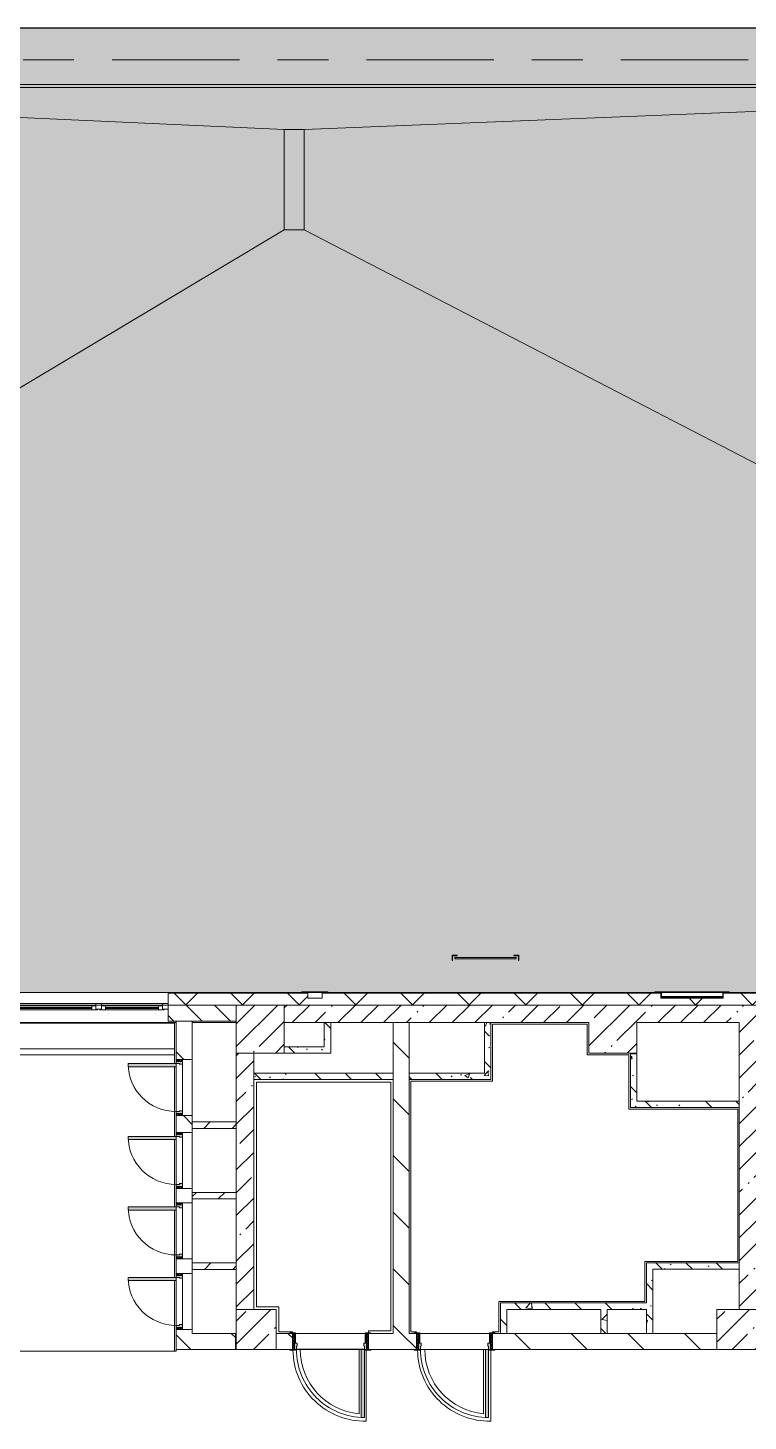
# Model space of a CAD drawing. Header units: millimetres. Extents: x 35355 to 234366, y -8553 to 29000.
# Drawn here: x 118466 to 127456, y 10005 to 27400 of the extents above; entities that cross this region are included whole.
import ezdxf

# ---------------------------------------------------------------- set-up
doc = ezdxf.new("R2010")
doc.units = ezdxf.units.MM
doc.linetypes.add('Осевая', pattern=[3175, 635, -476.25, 1587.5, -476.25])
for name, color, linetype, lineweight in [('A-DETL-1', 7, 'Continuous', 5), ('A-GENM', 7, 'Continuous', 5), ('A-GLAZ-2', 7, 'Continuous', 5), ('A-WALL', 7, 'Continuous', 9), ('A-WALL-2', 7, 'Continuous', 5), ('I-WALL-3', 7, 'Continuous', 5), ('S-COLS-1', 7, 'Continuous', 5), ('Оси-2', 7, 'Осевая', 9)]:
    doc.layers.add(name, color=color, linetype=linetype, lineweight=lineweight)
doc.layers.add('A-DETL-GENF-2', color=7, linetype='Continuous', lineweight=9, true_color=0xc0c0c0, transparency=0.4)
for name, color, linetype, lineweight, true_color in [('A-DOOR-3', 7, 'Continuous', 5, 0xaaaaaa), ('A-DOOR-4', 7, 'Continuous', 5, 0xe2e2e2), ('A-DOOR-FRAM-4', 7, 'Continuous', 5, 0xe2e2e2), ('A-DOOR-FRAM-5', 7, 'Continuous', 5, 0xaaaaaa), ('A-FLOR-1', 7, 'Continuous', 5, 0xb7b7b7), ('A-FLOR-2', 7, 'Continuous', 5, 0xaaaaaa), ('A-GENM-1', 7, 'Continuous', 5, 0x737373), ('A-WALL-3', 7, 'Continuous', 5, 0x737373), ('I-WALL-4', 7, 'Continuous', 5, 0x787878)]:
    doc.layers.add(name, color=color, linetype=linetype, lineweight=lineweight, true_color=true_color)
pattern_1 = [(135, (107356.5, 0), (-353.553, -353.553), [])]
pattern_2 = [(135, (1826.41, 164.685), (-14.14214, -14.14214), []), (225, (1826.41, 164.685), (14.14214, -14.14214), [])]
pattern_3 = [(45, (-296.384, 164.685), (-14.1421, 14.1421), []), (135, (-296.384, 164.685), (-14.1421, -14.1421), [])]
pattern_4 = [(45, (107356.5, 0), (-285.123, 285.123), []), (45, (107641.6, 0), (-285.123, 285.123), [504.031, -100.806, 16.764, -84.042])]
pattern_5 = [(135, (107356.5, 0), (-377.171, -377.171), [533.4, -88.9, 17.78, -88.9]), (135, (107356.5, 376.94), (-377.171, -377.171), []), (50, (107356.5, 0), (637.645, -55.787), [66.675, -733.425]), (355, (107356.5, 0), (-123.35, 668.7), [53.34, -586.74]), (100.451, (107409.6, -4.65), (514.299, 612.908), [56.665, -623.315]), (46.184, (107356.5, 177.8), (948.776, -147.15), [100.012, -1100.137]), (96.636, (107435.6, 165.5), (830.91, 865.997), [84.998, -934.973]), (351.184, (107356.5, 177.8), (830.918, 865.99), [80.01, -880.11]), (21, (107445.4, 133.35), (530.651, -357.928), [66.675, -733.425]), (326, (107445.4, 133.35), (216.308, 644.658), [53.34, -586.74]), (71.451, (107489.6, 103.5), (746.96, 286.724), [56.665, -623.315]), (37.5, (107356.5, 0), (10.8105, 295.9426), [16.764, -562.864, 16.764, -578.866, -588.962]), (37.5, (107356.5, 0), (10.8105, 295.9426), [-1175.258, 16.764, -572.198]), (7.5, (107356.5, 0), (233.869, 350.6318), [16.764, -322.834, 16.764, -549.529, -224.472]), (7.5, (107356.5, 0), (233.869, 350.6318), [-905.891, 16.764, -207.708]), (327.5, (107158.24, 0), (474.5678, -20.0513), [16.764, -205.486, 16.764, -676.656, -920.115]), (327.5, (107158.24, 0), (474.5678, -20.0513), [-915.67, 16.764, -903.351]), (317.5, (107069.34, 0), (518.452, 88.9934), [16.764, -272.161, 16.764, -443.738, -653.415]), (317.5, (107069.34, 0), (518.452, 88.9934), [-749.427, 16.764, -636.651])]
pattern_6 = [(45, (107356.5, 0), (-176.7767, 176.7767), [])]

# ---------------------------------------------------------------- blocks, each defined once
blk = doc.blocks.new('BSC_Колонна _Прямоугольная - 600х600-V67-3_6_2_птичка')
at = {"layer": 'S-COLS-1'}
h = blk.add_hatch(dxfattribs=at)
h.set_pattern_fill('FP_91', color=256, style=0, pattern_type=2)
h.set_pattern_definition([(45, (-14010, -14900), (-285.123, 285.123), []), (45, (-13724.88, -14900), (-285.123, 285.123), [504.031, -100.806, 16.764, -84.042])])
h.paths.add_polyline_path([(300, -300), (300, 300), (-300, 300), (-300, -300), (-24, -300)])
for p, q in [((300, 300), (-300, 300)), ((-300, 300), (-300, -300)), ((300, -300), (300, 300)), ((-300, -300), (300, -300))]:
    blk.add_line(p, q, dxfattribs=at)
blk = doc.blocks.new('парапет1 - парапет-18629556-3_6_2_птичка')
at = {"layer": 'A-GENM'}
blk.add_line((-2411, 27400), (33928, 27400), dxfattribs=at)
at = {"layer": 'A-GENM-1'}
for p, q in [((33219, 26691), (-1702, 26691)), ((-1665, 26654), (33182, 26654))]:
    blk.add_line(p, q, dxfattribs=at)
blk = doc.blocks.new('110_Дверь_СКБ_1Ст_Внутренняя1 - Д-7_п__950x2100h_Туалет EW30-32897972-3_6_2_птичка')
at = {"layer": 'A-DOOR-3'}
h = blk.add_hatch(dxfattribs=at)
h.set_pattern_fill('FP_101', color=256, style=0, pattern_type=2)
h.set_pattern_definition(pattern_2)
h.paths.add_polyline_path([(487, 100), (462, 100), (462, -100), (487, -100)])
at = {"layer": 'A-DOOR-4'}
h = blk.add_hatch(color=256, dxfattribs=at)
h.paths.add_polyline_path([(437, 100), (437, 60), (427, 60), (427, 20), (462, 20), (462, 100)])
h.paths.add_polyline_path([(-413, 100), (-438, 100), (-438, 20), (-403, 20), (-403, 60), (-413, 60)])
at = {"layer": 'A-DOOR-FRAM-4'}
for points in [[(-413, 950), (-413, 100), (-373, 100), (-373, 950)], [(-493, 108), (-493, 100), (-423, 100), (-423, 108)], [(-423, 20), (-438, 20), (-438, -100), (-423, -100)], [(517, 108), (447, 108), (447, 100), (517, 100)], [(462, 20), (447, 20), (447, -100), (462, -100)], [(-493, -100), (-493, -108), (-423, -108), (-423, -100)], [(447, -100), (447, -108), (517, -108), (517, -100)]]:
    blk.add_hatch(color=256, dxfattribs=at).paths.add_polyline_path(points)
at = {"layer": 'A-DOOR-FRAM-5'}
h = blk.add_hatch(dxfattribs=at)
h.set_pattern_fill('FP_102', color=256, style=0, pattern_type=2)
h.set_pattern_definition(pattern_3)
h.paths.add_polyline_path([(-438, 100), (-463, 100), (-463, -100), (-438, -100)])
at = {"layer": 'A-DOOR-3'}
for p, q in [((-413, 950), (-413, 100)), ((-373, 950), (-413, 950)), ((-373, 100), (-373, 950)), ((-413, 100), (-373, 100))]:
    blk.add_line(p, q, dxfattribs=at)
blk.add_arc((-413, 100), 850, 360, 90, dxfattribs=at)
at = {"layer": 'A-DOOR-FRAM-5'}
for p, q in [((-423, 108), (-493, 108)), ((-493, 108), (-493, 100)), ((-493, 100), (-423, 100)), ((-438, 100), (-463, 100)), ((-463, 100), (-463, -100)), ((-413, 100), (-438, 100)), ((-438, 100), (-438, 20)), ((-438, -100), (-438, 100)), ((-423, 100), (-438, 100)), ((-438, 100), (-438, 99)), ((-438, 99), (-423, 99)), ((-438, 20), (-403, 20)), ((-423, 20), (-438, 20)), ((-438, 20), (-438, -100)), ((-423, 100), (-423, 108)), ((-423, 99), (-423, 100)), ((-423, -100), (-423, 20)), ((-413, 60), (-413, 100)), ((-403, 60), (-413, 60)), ((-403, 20), (-403, 60)), ((437, 60), (427, 60)), ((427, 60), (427, 20)), ((427, 20), (462, 20)), ((437, 100), (437, 60)), ((462, 100), (437, 100)), ((517, 108), (447, 108)), ((447, 108), (447, 100)), ((462, 100), (447, 100)), ((447, 100), (447, 99)), ((447, 100), (517, 100)), ((447, 99), (462, 99)), ((462, 20), (447, 20)), ((447, 20), (447, -100)), ((462, 20), (462, 100)), ((487, 100), (462, 100)), ((462, 100), (462, -100)), ((462, 99), (462, 100)), ((462, -100), (462, 20)), ((487, -100), (487, 100)), ((517, 100), (517, 108)), ((-423, -100), (-493, -100)), ((-493, -100), (-493, -108)), ((-493, -108), (-423, -108)), ((-463, -100), (-438, -100)), ((-438, -100), (-423, -100)), ((-423, -108), (-423, -100)), ((447, -100), (462, -100)), ((517, -100), (447, -100)), ((447, -100), (447, -108)), ((447, -108), (517, -108)), ((462, -100), (487, -100)), ((517, -108), (517, -100))]:
    blk.add_line(p, q, dxfattribs=at)
blk = doc.blocks.new('110_Дверь_СКБ_1Ст_Внутренняя1 - Д-7_п__950x2100h_Туалет-32491181-3_6_2_птичка')
at = {"layer": 'A-DOOR-3'}
h = blk.add_hatch(dxfattribs=at)
h.set_pattern_fill('FP_101', color=256, style=0, pattern_type=2)
h.set_pattern_definition(pattern_2)
h.paths.add_polyline_path([(487, 100), (462, 100), (462, -100), (487, -100)])
at = {"layer": 'A-DOOR-4'}
h = blk.add_hatch(color=256, dxfattribs=at)
h.paths.add_polyline_path([(437, 100), (437, 60), (427, 60), (427, 20), (462, 20), (462, 100)])
h.paths.add_polyline_path([(-413, 100), (-438, 100), (-438, 20), (-403, 20), (-403, 60), (-413, 60)])
at = {"layer": 'A-DOOR-FRAM-4'}
for points in [[(-413, 950), (-413, 100), (-373, 100), (-373, 950)], [(-493, 108), (-493, 100), (-423, 100), (-423, 108)], [(-423, 20), (-438, 20), (-438, -100), (-423, -100)], [(517, 108), (447, 108), (447, 100), (517, 100)], [(462, 20), (447, 20), (447, -100), (462, -100)], [(-493, -100), (-493, -108), (-423, -108), (-423, -100)], [(447, -100), (447, -108), (517, -108), (517, -100)]]:
    blk.add_hatch(color=256, dxfattribs=at).paths.add_polyline_path(points)
at = {"layer": 'A-DOOR-FRAM-5'}
h = blk.add_hatch(dxfattribs=at)
h.set_pattern_fill('FP_102', color=256, style=0, pattern_type=2)
h.set_pattern_definition(pattern_3)
h.paths.add_polyline_path([(-438, 100), (-463, 100), (-463, -100), (-438, -100)])
at = {"layer": 'A-DOOR-3'}
for p, q in [((-413, 950), (-413, 100)), ((-373, 950), (-413, 950)), ((-373, 100), (-373, 950)), ((-413, 100), (-373, 100))]:
    blk.add_line(p, q, dxfattribs=at)
blk.add_arc((-413, 100), 850, 360, 90, dxfattribs=at)
at = {"layer": 'A-DOOR-FRAM-5'}
for p, q in [((-423, 108), (-493, 108)), ((-493, 108), (-493, 100)), ((-493, 100), (-423, 100)), ((-438, 100), (-463, 100)), ((-463, 100), (-463, -100)), ((-413, 100), (-438, 100)), ((-438, 100), (-438, 20)), ((-438, -100), (-438, 100)), ((-423, 100), (-438, 100)), ((-438, 100), (-438, 99)), ((-438, 99), (-423, 99)), ((-438, 20), (-403, 20)), ((-423, 20), (-438, 20)), ((-438, 20), (-438, -100)), ((-423, 100), (-423, 108)), ((-423, 99), (-423, 100)), ((-423, -100), (-423, 20)), ((-413, 60), (-413, 100)), ((-403, 60), (-413, 60)), ((-403, 20), (-403, 60)), ((437, 60), (427, 60)), ((427, 60), (427, 20)), ((427, 20), (462, 20)), ((437, 100), (437, 60)), ((462, 100), (437, 100)), ((517, 108), (447, 108)), ((447, 108), (447, 100)), ((462, 100), (447, 100)), ((447, 100), (447, 99)), ((447, 100), (517, 100)), ((447, 99), (462, 99)), ((462, 20), (447, 20)), ((447, 20), (447, -100)), ((462, 20), (462, 100)), ((487, 100), (462, 100)), ((462, 100), (462, -100)), ((462, 99), (462, 100)), ((462, -100), (462, 20)), ((487, -100), (487, 100)), ((517, 100), (517, 108)), ((-423, -100), (-493, -100)), ((-493, -100), (-493, -108)), ((-493, -108), (-423, -108)), ((-463, -100), (-438, -100)), ((-438, -100), (-423, -100)), ((-423, -108), (-423, -100)), ((447, -100), (462, -100)), ((517, -100), (447, -100)), ((447, -100), (447, -108)), ((447, -108), (517, -108)), ((462, -100), (487, -100)), ((517, -108), (517, -100))]:
    blk.add_line(p, q, dxfattribs=at)
blk = doc.blocks.new('BSC_Колонна _Прямоугольная - 500х500-V105-3_6_2_птичка')
at = {"layer": 'S-COLS-1'}
h = blk.add_hatch(dxfattribs=at)
h.set_pattern_fill('FP_130', color=256, style=0, pattern_type=2)
h.set_pattern_definition([(45, (-19960, -11150), (-285.123, 285.123), []), (45, (-19674.88, -11150), (-285.123, 285.123), [504.031, -100.806, 16.764, -84.042])])
h.paths.add_polyline_path([(250, -250), (250, 250), (-250, 250), (-250, -250)])
for p, q in [((250, 250), (-250, 250)), ((-250, 250), (-250, -250)), ((250, -250), (250, 250)), ((-250, -250), (250, -250))]:
    blk.add_line(p, q, dxfattribs=at)
blk = doc.blocks.new('120_Окно_СКБ_2Ст - 120_Окно_СКБ_2Ст 3100х2500 _мал_створка слева_ 2-V116-3_6_2_птичка')
at = {"layer": 'A-GLAZ-2'}
for p, q in [((-1550, -127), (-1550, -57)), ((-1550, -57), (-1480, -57)), ((1550, -57), (-1550, -57)), ((-1480, -127), (-1550, -127)), ((-1550, -127), (-1500, -127)), ((-1480, -127), (-1500, -127)), ((-1500, -127), (-1500, -137)), ((-1500, -137), (670, -137)), ((670, -137), (-1500, -137)), ((-1480, -57), (-1480, -127)), ((650, -87), (-1480, -87)), ((-1480, -87), (-1480, -127)), ((-1430, -137), (-1430, -87)), ((-1430, -107), (600, -107)), ((600, -117), (-1430, -117)), ((600, -137), (600, -87)), ((650, -127), (650, -57)), ((650, -57), (720, -57)), ((650, -127), (650, -87)), ((720, -127), (650, -127)), ((670, -127), (650, -127)), ((670, -127), (700, -127)), ((670, -137), (670, -127)), ((720, -127), (700, -127)), ((700, -127), (700, -137)), ((700, -137), (1500, -137)), ((1500, -137), (700, -137)), ((720, -57), (720, -127)), ((1480, -87), (720, -87)), ((720, -87), (720, -127)), ((770, -137), (770, -87)), ((770, -107), (1430, -107)), ((1430, -117), (770, -117)), ((1430, -137), (1430, -87)), ((1480, -127), (1480, -57)), ((1480, -57), (1550, -57)), ((1480, -127), (1480, -87)), ((1550, -127), (1480, -127)), ((1500, -127), (1480, -127)), ((1500, -127), (1550, -127)), ((1500, -137), (1500, -127)), ((1550, -57), (1550, -127))]:
    blk.add_line(p, q, dxfattribs=at)
blk = doc.blocks.new('BSC_Колонна _Прямоугольная - 500х500-V167-3_6_2_птичка')
at = {"layer": 'S-COLS-1'}
h = blk.add_hatch(dxfattribs=at)
h.set_pattern_fill('FP_151', color=256, style=0, pattern_type=2)
h.set_pattern_definition([(45, (-13960, -11150), (-285.123, 285.123), []), (45, (-13674.88, -11150), (-285.123, 285.123), [504.031, -100.806, 16.764, -84.042])])
h.paths.add_polyline_path([(250, -250), (250, 250), (-250, 250), (-250, -250), (26, -250)])
for p, q in [((250, 250), (-250, 250)), ((-250, 250), (-250, -250)), ((250, -250), (250, 250)), ((-250, -250), (250, -250))]:
    blk.add_line(p, q, dxfattribs=at)
blk = doc.blocks.new('ОМ_Арматурный стержень_Форма 1 - ОМ_Арматурный стержень_Форма 1-22194821-3_6_2_птичка')
at = {"layer": 'A-GENM-1'}
for p, q in [((17206, 15793), (16438, 15793)), ((16438, 15784), (16438, 15793)), ((16438, 15775), (16438, 15784)), ((16438, 15775), (17206, 15775)), ((17206, 15793), (17206, 15784)), ((17206, 15784), (17206, 15775))]:
    blk.add_line(p, q, dxfattribs=at)
blk = doc.blocks.new('ОМ_Уголок_ГОСТ 8509-93 - ОМ_Уголок_ГОСТ 8509-93-22194824-3_6_2_птичка')
at = {"layer": 'A-GENM-1'}
for p, q in [((16404, 15821), (16404, 15758)), ((16467, 15821), (16404, 15821)), ((16404, 15758), (16410, 15758)), ((16410, 15758), (16410, 15815)), ((16410, 15815), (16467, 15815)), ((16467, 15815), (16467, 15821))]:
    blk.add_line(p, q, dxfattribs=at)
blk = doc.blocks.new('ОМ_Уголок_ГОСТ 8509-93 - ОМ_Уголок_ГОСТ 8509-93-V171-3_6_2_птичка')
at = {"layer": 'A-GENM-1'}
for p, q in [((17240, 15821), (17177, 15821)), ((17177, 15821), (17177, 15815)), ((17177, 15815), (17234, 15815)), ((17234, 15815), (17234, 15758)), ((17234, 15758), (17240, 15758)), ((17240, 15758), (17240, 15821))]:
    blk.add_line(p, q, dxfattribs=at)
blk = doc.blocks.new('110_Дверь_СКБ_1Ст - д-18 700x2100h_Технический шкаф ЭОМ и СС-V173-3_6_2_птичка')
at = {"layer": 'A-DOOR-3'}
h = blk.add_hatch(dxfattribs=at)
h.set_pattern_fill('FP_42', color=256, style=0, pattern_type=2)
h.set_pattern_definition([(135, (1951.41, 164.685), (-14.14214, -14.14214), []), (225, (1951.41, 164.685), (14.14214, -14.14214), [])])
h.paths.add_polyline_path([(337.5, 20), (362.5, 20), (362.5, 100), (337.5, 100)])
at = {"layer": 'A-DOOR-4'}
h = blk.add_hatch(color=256, dxfattribs=at)
h.paths.add_polyline_path([(-312.5, 100), (-312.5, 20), (-277.5, 20), (-277.5, 60), (-287.5, 60), (-287.5, 100)])
h.paths.add_polyline_path([(302.5, 60), (302.5, 20), (337.5, 20), (337.5, 100), (312.5, 100), (312.5, 60)])
at = {"layer": 'A-DOOR-FRAM-4'}
blk.add_hatch(color=256, dxfattribs=at).paths.add_polyline_path([(272.5, 700), (272.5, 100), (312.5, 100), (312.5, 700)])
at = {"layer": 'A-DOOR-FRAM-5'}
h = blk.add_hatch(dxfattribs=at)
h.set_pattern_fill('FP_43', color=256, style=0, pattern_type=2)
h.set_pattern_definition([(45, (-171.384, 164.685), (-14.1421, 14.1421), []), (135, (-171.384, 164.685), (-14.1421, -14.1421), [])])
h.paths.add_polyline_path([(-337.5, 20), (-312.5, 20), (-312.5, 100), (-337.5, 100)])
at = {"layer": 'A-DOOR-3'}
for p, q in [((312.5, 700), (272.5, 700)), ((272.5, 700), (272.5, 100)), ((312.5, 100), (312.5, 700)), ((272.5, 100), (312.5, 100))]:
    blk.add_line(p, q, dxfattribs=at)
blk.add_arc((312.5, 100), 600, 90, 180, dxfattribs=at)
at = {"layer": 'A-DOOR-FRAM-5'}
for p, q in [((-312.5, 100), (-337.5, 100)), ((-337.5, 100), (-337.5, 20)), ((-337.5, 20), (-312.5, 20)), ((-287.5, 100), (-312.5, 100)), ((-312.5, 100), (-312.5, 20)), ((-312.5, 20), (-312.5, 100)), ((-312.5, 20), (-277.5, 20)), ((-287.5, 60), (-287.5, 100)), ((-287.5, 100), (272.5, 100)), ((-277.5, 60), (-287.5, 60)), ((-277.5, 20), (-277.5, 60)), ((302.5, 20), (-277.5, 20)), ((312.5, 60), (302.5, 60)), ((302.5, 60), (302.5, 20)), ((302.5, 20), (337.5, 20)), ((312.5, 100), (312.5, 60)), ((337.5, 100), (312.5, 100)), ((337.5, 20), (337.5, 100)), ((362.5, 100), (337.5, 100)), ((337.5, 100), (337.5, 20)), ((337.5, 20), (362.5, 20)), ((362.5, 20), (362.5, 100))]:
    blk.add_line(p, q, dxfattribs=at)
blk = doc.blocks.new('Полоса с поворотом - Полоса с поворотом-23831104-3_6_2_птичка')
at = {"layer": 'A-GENM'}
for p, q in [((19783, 15306), (19017, 15306)), ((19017, 15298), (19783, 15298))]:
    blk.add_line(p, q, dxfattribs=at)
at = {"layer": 'A-GENM-1'}
blk.add_line((19017, 15363), (19783, 15363), dxfattribs=at)
blk = doc.blocks.new('Уголок вложенный - Уголок вложенный-23831105-3_6_2_птичка')
at = {"layer": 'A-GENM'}
for p, q in [((29237, 15288), (29237, 15349)), ((29244, 15358), (29244, 15285)), ((29244, 15285), (29240, 15285))]:
    blk.add_line(p, q, dxfattribs=at)
at = {"layer": 'A-GENM', "flags": 128}
for points in [[(29237, 15349), (29237, 15351), (29236, 15353), (29235, 15355), (29234, 15356), (29232, 15357), (29230, 15358), (29228, 15358)], [(29240, 15285), (29239, 15285), (29239, 15285), (29238, 15286), (29238, 15286), (29237, 15287), (29237, 15287), (29237, 15288)]]:
    blk.add_lwpolyline(points, dxfattribs=at)
at = {"layer": 'A-GENM-1'}
for p, q in [((29164, 15365), (29244, 15365)), ((29164, 15361), (29164, 15365)), ((29228, 15358), (29167, 15358)), ((29244, 15365), (29244, 15358))]:
    blk.add_line(p, q, dxfattribs=at)
at = {"layer": 'A-GENM-1', "flags": 128}
blk.add_lwpolyline([(29167, 15358), (29166, 15358), (29166, 15358), (29165, 15359), (29165, 15359), (29164, 15360), (29164, 15360), (29164, 15361)], dxfattribs=at)
blk = doc.blocks.new('Уголок вложенный - Уголок вложенный-V181-3_6_2_птичка')
at = {"layer": 'A-GENM'}
for p, q in [((30010, 15285), (30010, 15358)), ((30017, 15349), (30017, 15288)), ((30014, 15285), (30010, 15285))]:
    blk.add_line(p, q, dxfattribs=at)
at = {"layer": 'A-GENM', "flags": 128}
for points in [[(30026, 15358), (30024, 15358), (30022, 15357), (30020, 15356), (30019, 15355), (30018, 15353), (30017, 15351), (30017, 15349)], [(30017, 15288), (30017, 15287), (30017, 15287), (30016, 15286), (30016, 15286), (30015, 15285), (30015, 15285), (30014, 15285)]]:
    blk.add_lwpolyline(points, dxfattribs=at)
at = {"layer": 'A-GENM-1'}
for p, q in [((30010, 15365), (30090, 15365)), ((30010, 15358), (30010, 15365)), ((30087, 15358), (30026, 15358)), ((30090, 15365), (30090, 15361))]:
    blk.add_line(p, q, dxfattribs=at)
at = {"layer": 'A-GENM-1', "flags": 128}
blk.add_lwpolyline([(30090, 15361), (30090, 15360), (30090, 15360), (30089, 15359), (30089, 15359), (30088, 15358), (30088, 15358), (30087, 15358)], dxfattribs=at)
blk = doc.blocks.new('Уголок вложенный - Уголок вложенный-V182-3_6_2_птичка')
at = {"layer": 'A-GENM'}
blk.add_line((30010, 15285), (29244, 15285), dxfattribs=at)
at = {"layer": 'A-GENM', "flags": 128}
for points in [[(29237, 15349), (29237, 15351), (29236, 15353), (29235, 15355), (29234, 15356), (29232, 15357), (29230, 15358), (29228, 15358)], [(30026, 15358), (30024, 15358), (30022, 15357), (30020, 15356), (30019, 15355), (30018, 15353), (30017, 15351), (30017, 15349)]]:
    blk.add_lwpolyline(points, dxfattribs=at)
at = {"layer": 'A-GENM-1'}
blk.add_line((29244, 15365), (30010, 15365), dxfattribs=at)
blk = doc.blocks.new('Уголок вложенный - Уголок вложенный-23964580-3_6_2_птичка')
at = {"layer": 'A-GENM'}
for p, q in [((14603, 15288), (14603, 15349)), ((14610, 15285), (14606, 15285))]:
    blk.add_line(p, q, dxfattribs=at)
at = {"layer": 'A-GENM', "flags": 128}
for points in [[(14603, 15349), (14603, 15351), (14602, 15353), (14601, 15355), (14600, 15356), (14598, 15357), (14596, 15358), (14594, 15358)], [(14606, 15285), (14605, 15285), (14605, 15285), (14604, 15286), (14604, 15286), (14603, 15287), (14603, 15287), (14603, 15288)]]:
    blk.add_lwpolyline(points, dxfattribs=at)
at = {"layer": 'A-GENM-1'}
for p, q in [((14530, 15361), (14530, 15365)), ((14594, 15358), (14533, 15358))]:
    blk.add_line(p, q, dxfattribs=at)
at = {"layer": 'A-GENM-1', "flags": 128}
blk.add_lwpolyline([(14533, 15358), (14532, 15358), (14532, 15358), (14531, 15359), (14531, 15359), (14530, 15360), (14530, 15360), (14530, 15361)], dxfattribs=at)
blk = doc.blocks.new('Уголок вложенный - Уголок вложенный-V191-3_6_2_птичка')
at = {"layer": 'A-GENM'}
for p, q in [((14783, 15349), (14783, 15288)), ((14780, 15285), (14776, 15285))]:
    blk.add_line(p, q, dxfattribs=at)
at = {"layer": 'A-GENM', "flags": 128}
for points in [[(14792, 15358), (14790, 15358), (14788, 15357), (14786, 15356), (14785, 15355), (14784, 15353), (14783, 15351), (14783, 15349)], [(14783, 15288), (14783, 15287), (14783, 15287), (14782, 15286), (14782, 15286), (14781, 15285), (14781, 15285), (14780, 15285)]]:
    blk.add_lwpolyline(points, dxfattribs=at)
at = {"layer": 'A-GENM-1'}
for p, q in [((14853, 15358), (14792, 15358)), ((14856, 15365), (14856, 15361))]:
    blk.add_line(p, q, dxfattribs=at)
at = {"layer": 'A-GENM-1', "flags": 128}
blk.add_lwpolyline([(14856, 15361), (14856, 15360), (14856, 15360), (14855, 15359), (14855, 15359), (14854, 15358), (14854, 15358), (14853, 15358)], dxfattribs=at)
blk = doc.blocks.new('Уголок вложенный - Уголок вложенный-V192-3_6_2_птичка')
at = {"layer": 'A-GENM'}
blk.add_line((14776, 15285), (14610, 15285), dxfattribs=at)
at = {"layer": 'A-GENM', "flags": 128}
for points in [[(14598, 15357), (14596, 15358), (14594, 15358)], [(14792, 15358), (14790, 15358), (14788, 15357)]]:
    blk.add_lwpolyline(points, dxfattribs=at)
blk = doc.blocks.new('Уголок вложенный - Уголок вложенный-V193-3_6_2_птичка')
at = {"layer": 'A-GENM'}
for p, q in [((14603, 15349), (14603, 15288)), ((14783, 15288), (14783, 15349)), ((14606, 15285), (14780, 15285))]:
    blk.add_line(p, q, dxfattribs=at)
at = {"layer": 'A-GENM', "flags": 128}
for points in [[(14594, 15358), (14596, 15358), (14598, 15357), (14600, 15356), (14601, 15355), (14602, 15353), (14603, 15351), (14603, 15349)], [(14783, 15349), (14783, 15351), (14784, 15353), (14785, 15355), (14786, 15356), (14788, 15357), (14790, 15358), (14792, 15358)], [(14603, 15288), (14603, 15287), (14603, 15287), (14604, 15286), (14604, 15286), (14605, 15285), (14605, 15285), (14606, 15285)], [(14780, 15285), (14781, 15285), (14781, 15285), (14782, 15286), (14782, 15286), (14783, 15287), (14783, 15287), (14783, 15288)]]:
    blk.add_lwpolyline(points, dxfattribs=at)
at = {"layer": 'A-GENM-1'}
for p, q in [((14530, 15365), (14856, 15365)), ((14530, 15365), (14530, 15361)), ((14533, 15358), (14853, 15358)), ((14856, 15361), (14856, 15365))]:
    blk.add_line(p, q, dxfattribs=at)
at = {"layer": 'A-GENM-1', "flags": 128}
for points in [[(14530, 15361), (14530, 15360), (14530, 15360), (14531, 15359), (14531, 15359), (14532, 15358), (14532, 15358), (14533, 15358)], [(14853, 15358), (14854, 15358), (14854, 15358), (14855, 15359), (14855, 15359), (14856, 15360), (14856, 15360), (14856, 15361)]]:
    blk.add_lwpolyline(points, dxfattribs=at)
blk = doc.blocks.new('Зашивка приборов отопления34 - Зашивка приборов отопления-33324488-3_6_2_птичка')
at = {"layer": 'A-WALL-2'}
for p, q in [((34188, 26888), (34188, 26567)), ((40348, 26888), (34188, 26888)), ((40348, 26567), (40348, 26888)), ((34188, 26567), (40348, 26567)), ((40348, 26567), (34188, 26567)), ((34188, 26567), (34188, 26492)), ((34188, 26492), (40348, 26492)), ((40348, 26492), (40348, 26567))]:
    blk.add_line(p, q, dxfattribs=at)

msp = doc.modelspace()

# ---------------------------------------------------------------- hatches: boundary and pattern name
at = {"layer": 'A-DETL-GENF-2'}
msp.add_hatch(color=256, dxfattribs=at).paths.add_polyline_path([(104947.4, 14774.9), (107088.5, 14774.9), (107088.5, 15358), (146116.5, 15358), (146116.5, 23888.3), (141284.6, 23888.3), (141284.6, 27398.1), (104947.4, 27398.1), (104947.4, 15271.3)])
at = {"layer": 'A-WALL-2'}
h = msp.add_hatch(dxfattribs=at)
h.set_pattern_fill('FP_99', color=256, style=0, pattern_type=2)
h.set_pattern_definition([(45, (107356.5, 0), (-353.5534, 353.5534), []), (135, (107356.5, 0), (-353.5534, -353.5534), [])])
h.paths.add_polyline_path([(136257.6, 15200), (139466.5, 15200), (139466.5, 15350), (137373.5, 15349), (137373.5, 15288), (137366.5, 15285), (136593.5, 15288), (136593.5, 15350), (132966.7, 15349), (132966.7, 15288), (132959.7, 15285), (131786.7, 15288), (131786.7, 15350), (127146.5, 15349), (127146.5, 15288), (127139.5, 15285), (126366.5, 15288), (126366.5, 15350), (122139.5, 15349), (122139.5, 15288), (122132.5, 15285), (121959.5, 15288), (121959.3, 15350), (120216.5, 15350), (120216.5, 15200), (134393.3, 15200)])
h.paths.add_polyline_path([(145666.6, 15200), (145666.6, 15350), (145166.5, 15350), (145166.5, 15200), (145579.5, 15200)])
h.paths.add_polyline_path([(142016.5, 15200), (142766.5, 15200), (142766.5, 15350), (142016.5, 15350)])
h.paths.add_polyline_path([(140966.5, 15200), (141116.5, 15200), (141116.5, 15350), (140966.5, 15350), (140966.5, 15271.3)])
h.paths.add_polyline_path([(116516.5, 15200), (117116.5, 15200), (117116.5, 15350), (116516.5, 15350)])
h.paths.add_polyline_path([(113516.5, 15200), (114116.5, 15200), (114116.5, 15350), (107396.5, 15350), (107396.5, 15293), (107246.5, 15293), (107246.5, 15200), (112020.9, 15200)])
h.paths.add_polyline_path([(115616.5, 15200), (115616.5, 15350), (115016.5, 15350), (115016.5, 15200)])
h.paths.add_polyline_path([(140596.5, 15200), (140591.5, 15350), (140366.5, 15350), (140366.5, 15200)])
h = msp.add_hatch(dxfattribs=at)
h.set_pattern_fill('FP_97', color=256, style=0, pattern_type=2)
h.set_pattern_definition([(135, (107356.5, 0), (-176.7767, -176.7767), [])])
h.paths.add_polyline_path([(120410.5, 15000), (121066.5, 15000), (121066.5, 15200), (120216.5, 15200), (120216.5, 15000), (120317.7, 15000)])
h.paths.add_polyline_path([(112016.5, 15000), (113516.5, 15000), (113516.5, 15200), (112016.5, 15200)])
h.paths.add_polyline_path([(116681.8, 15000), (117116.5, 15000), (117116.5, 15200), (116516.5, 15200), (116516.5, 15000)])
h.paths.add_polyline_path([(115616.5, 15000), (115616.5, 15200), (115016.5, 15200), (115016.5, 15000)])
at = {"layer": 'I-WALL-3'}
h = msp.add_hatch(dxfattribs=at)
h.set_pattern_fill('FP_95', color=256, style=0, pattern_type=2)
h.set_pattern_definition(pattern_4)
h.paths.add_polyline_path([(139466.5, 14980), (139466.5, 15200), (137966.5, 15200), (137966.5, 14980), (139117.7, 14980)])
h.paths.add_polyline_path([(122166.5, 14980), (125466.7, 14980), (125466.7, 15200), (121666.5, 15200), (121666.5, 14980)])
h.paths.add_polyline_path([(137366.5, 14980), (137366.5, 15200), (133766.5, 15200), (133766.5, 14980), (137189.8, 14980)])
h.paths.add_polyline_path([(133166.5, 14980), (133166.5, 15200), (129866.5, 15200), (129866.5, 14980), (132528.9, 14980)])
h.paths.add_polyline_path([(126066.7, 14980), (129266.5, 14980), (129266.5, 15200), (126066.7, 15200)])
h = msp.add_hatch(dxfattribs=at)
h.set_pattern_fill('FP_98', color=256, style=0, pattern_type=2)
h.set_pattern_definition(pattern_1)
h.paths.add_polyline_path([(120397.7, 11100), (120517.7, 11100), (120517.7, 11150), (120317.7, 11150), (120317.7, 11100)])
h.paths.add_polyline_path([(120317.7, 11850), (120517.7, 11850), (120517.7, 12030), (120317.7, 12030)])
h.paths.add_polyline_path([(120517.7, 12730), (120517.7, 12910), (120317.7, 12910), (120317.7, 12730), (120397.7, 12730)])
h.paths.add_polyline_path([(120397.7, 13610), (120517.7, 13610), (120517.7, 13819.9), (120317.7, 13819.9), (120317.7, 13610)])
h.paths.add_polyline_path([(120397.7, 14519.9), (120517.7, 14519.9), (120517.7, 15000), (120317.7, 15000), (120317.7, 14519.9)])
h = msp.add_hatch(dxfattribs=at)
h.set_pattern_fill('FP_98', color=256, style=0, pattern_type=2)
h.set_pattern_definition(pattern_1)
h.paths.add_polyline_path([(123207.1, 11100), (123226.5, 11100), (123226.5, 14980), (123026.5, 14980), (123026.5, 11100)])
h = msp.add_hatch(dxfattribs=at)
h.set_pattern_fill('FP_95', color=256, style=0, pattern_type=2)
h.set_pattern_definition(pattern_4)
h.paths.add_polyline_path([(127566.5, 11400), (127566.5, 14980), (127346.5, 14980), (127346.5, 11400)])
h = msp.add_hatch(dxfattribs=at)
h.set_pattern_fill('FP_95', color=256, style=0, pattern_type=2)
h.set_pattern_definition(pattern_4)
h.paths.add_polyline_path([(121067.5, 11400), (121287.5, 11400), (121287.5, 14600), (121067.5, 14600), (121067.5, 11900)])
h = msp.add_hatch(dxfattribs=at)
h.set_pattern_fill('FP_100', color=256, style=0, pattern_type=2)
h.set_pattern_definition(pattern_6)
h.paths.add_polyline_path([(121067.5, 13660), (121067.5, 13740), (120517.7, 13740), (120517.7, 13660)])
h = msp.add_hatch(dxfattribs=at)
h.set_pattern_fill('FP_100', color=256, style=0, pattern_type=2)
h.set_pattern_definition(pattern_6)
h.paths.add_polyline_path([(121067.5, 12780), (121067.5, 12860), (120517.7, 12860), (120517.7, 12780)])
h = msp.add_hatch(dxfattribs=at)
h.set_pattern_fill('FP_100', color=256, style=0, pattern_type=2)
h.set_pattern_definition(pattern_6)
h.paths.add_polyline_path([(121067.5, 11900), (121067.5, 11980), (120517.7, 11980), (120517.7, 11900)])
h = msp.add_hatch(dxfattribs=at)
h.set_pattern_fill('FP_98', color=256, style=0, pattern_type=2)
h.set_pattern_definition(pattern_1)
h.paths.add_polyline_path([(121057.5, 10900), (121057.5, 11100), (120317.7, 11100), (120317.7, 10900)])
h = msp.add_hatch(dxfattribs=at)
h.set_pattern_fill('FP_98', color=256, style=0, pattern_type=2)
h.set_pattern_definition(pattern_1)
h.paths.add_polyline_path([(127066.5, 10900), (127066.5, 11100), (124266.5, 11100), (124266.5, 10900), (126935.8, 10900)])
h.paths.add_polyline_path([(122747.5, 10900), (123316.5, 10900), (123316.5, 11100), (122717.5, 11100), (122717.5, 10900)])
h.paths.add_polyline_path([(121566.5, 10900), (121767.5, 10900), (121767.5, 11100), (121566.5, 11100)])
at = {"layer": 'I-WALL-4'}
h = msp.add_hatch(dxfattribs=at)
h.set_pattern_fill('FP_105', color=256, style=0, pattern_type=2)
h.set_pattern_definition(pattern_5)
h.paths.add_polyline_path([(122246.5, 14680), (122246.5, 14980), (122166.5, 14980), (122166.5, 14680)])
h = msp.add_hatch(dxfattribs=at)
h.set_pattern_fill('FP_105', color=256, style=0, pattern_type=2)
h.set_pattern_definition(pattern_5)
h.paths.add_polyline_path([(124246.5, 14350), (124246.5, 14980), (124166.5, 14980), (124166.5, 14350)])
h = msp.add_hatch(dxfattribs=at)
h.set_pattern_fill('FP_105', color=256, style=0, pattern_type=2)
h.set_pattern_definition(pattern_5)
h.paths.add_polyline_path([(121666.5, 14600), (122246.5, 14600), (122246.5, 14680), (121666.5, 14680)])
h = msp.add_hatch(dxfattribs=at)
h.set_pattern_fill('FP_105', color=256, style=0, pattern_type=2)
h.set_pattern_definition(pattern_5)
h.paths.add_polyline_path([(126066.7, 13920), (126066.7, 14590), (125986.7, 14590), (125986.7, 13920)])
h = msp.add_hatch(dxfattribs=at)
h.set_pattern_fill('FP_105', color=256, style=0, pattern_type=2)
h.set_pattern_definition(pattern_5)
h.paths.add_polyline_path([(123026.5, 14270), (123026.5, 14350), (121287.5, 14350), (121287.5, 14270), (121342.7, 14270)])
h = msp.add_hatch(dxfattribs=at)
h.set_pattern_fill('FP_105', color=256, style=0, pattern_type=2)
h.set_pattern_definition(pattern_5)
h.paths.add_polyline_path([(123226.5, 14270), (124246.5, 14270), (124246.5, 14350), (123226.5, 14350)])
h = msp.add_hatch(dxfattribs=at)
h.set_pattern_fill('FP_105', color=256, style=0, pattern_type=2)
h.set_pattern_definition(pattern_5)
h.paths.add_polyline_path([(127346.5, 13920), (127346.5, 14000), (126066.7, 14000), (126066.7, 13920), (126935.8, 13920)])
h = msp.add_hatch(dxfattribs=at)
h.set_pattern_fill('FP_105', color=256, style=0, pattern_type=2)
h.set_pattern_definition(pattern_5)
h.paths.add_polyline_path([(126266.5, 11100), (126266.5, 11981.9), (126186.5, 11981.9), (126186.5, 11100)])
h = msp.add_hatch(dxfattribs=at)
h.set_pattern_fill('FP_105', color=256, style=0, pattern_type=2)
h.set_pattern_definition(pattern_5)
h.paths.add_polyline_path([(127346.5, 11901.9), (127346.5, 11981.9), (126266.5, 11981.9), (126266.5, 11901.9), (126935.8, 11901.9)])
h = msp.add_hatch(dxfattribs=at)
h.set_pattern_fill('FP_105', color=256, style=0, pattern_type=2)
h.set_pattern_definition(pattern_5)
h.paths.add_polyline_path([(124366.5, 11100), (124446.5, 11100), (124446.5, 11480), (124366.5, 11480), (124366.5, 11222)])
h = msp.add_hatch(dxfattribs=at)
h.set_pattern_fill('FP_105', color=256, style=0, pattern_type=2)
h.set_pattern_definition(pattern_5)
h.paths.add_polyline_path([(125696.5, 11400), (126186.5, 11400), (126186.5, 11480), (124446.5, 11480), (124446.5, 11400), (125616.5, 11400)])
h = msp.add_hatch(dxfattribs=at)
h.set_pattern_fill('FP_105', color=256, style=0, pattern_type=2)
h.set_pattern_definition(pattern_5)
h.paths.add_polyline_path([(125696.5, 11100), (125696.5, 11400), (125616.5, 11400), (125616.5, 11100)])
at = {"layer": 'S-COLS-1'}
h = msp.add_hatch(dxfattribs=at)
h.set_pattern_fill('FP_95', color=256, style=0, pattern_type=2)
h.set_pattern_definition(pattern_4)
h.paths.add_polyline_path([(126066.7, 14600), (126066.7, 15200), (125466.7, 15200), (125466.7, 14600)])

# ---------------------------------------------------------------- linework, layer by layer
at = {"layer": 'A-DETL-1'}
for p, q in [((141284.6, 27398.1), (104947.4, 27398.1)), ((107088.5, 15358), (145666.6, 15358))]:
    msp.add_line(p, q, dxfattribs=at)
at = {"layer": 'A-FLOR-1'}
for p, q in [((121666.5, 26130), (110356.8, 26653.6)), ((134952.9, 26653.6), (121916.5, 26130)), ((121666.5, 24880), (121666.5, 26130)), ((121916.5, 26130), (121666.5, 26130)), ((121916.5, 26130), (121916.5, 24880)), ((105998.4, 15518.4), (121666.5, 24880)), ((121916.5, 24880), (121666.5, 24880)), ((140284.7, 15358), (121916.5, 24880))]:
    msp.add_line(p, q, dxfattribs=at)
at = {"layer": 'A-FLOR-2'}
for p, q in [((120297.7, 14980), (114116.5, 14980)), ((120297.7, 14655), (120297.7, 14980)), ((125446.7, 14960), (124266.5, 14960)), ((124266.5, 14960), (124266.5, 14250)), ((125446.7, 14580), (125446.7, 14960)), ((114116.5, 14655), (120297.7, 14655)), ((120297.7, 14469.9), (120297.7, 14580)), ((125966.7, 14580), (125446.7, 14580)), ((125966.7, 13900), (125966.7, 14580)), ((120297.7, 13560), (120297.7, 14429.9)), ((122995.5, 14239), (121318.5, 14239)), ((121318.5, 14239), (121318.5, 11431)), ((122995.5, 11131), (122995.5, 14239)), ((124266.5, 14250), (123246.5, 14250)), ((123246.5, 14250), (123246.5, 11120)), ((127326.5, 13900), (125966.7, 13900)), ((127326.5, 12000), (127326.5, 13900)), ((120297.7, 12680), (120297.7, 13520)), ((120297.7, 11800), (120297.7, 12640)), ((126166.5, 11500), (126166.5, 12000)), ((126166.5, 12000), (127326.5, 12000)), ((120297.7, 10880), (120297.7, 11760)), ((124346.5, 11120), (124346.5, 11500)), ((124346.5, 11500), (126166.5, 11500)), ((121318.5, 11431), (121597.5, 11431)), ((121597.5, 11431), (121597.5, 11120)), ((121597.5, 11120), (121767.5, 11120)), ((121767.5, 11120), (121767.5, 11108)), ((122717.5, 11108), (122717.5, 11131)), ((122717.5, 11131), (122995.5, 11131)), ((123246.5, 11120), (123316.5, 11120)), ((123316.5, 11120), (123316.5, 11108)), ((124266.5, 11108), (124266.5, 11120)), ((124266.5, 11120), (124346.5, 11120)), ((120317.7, 10880), (107692.5, 10880)), ((120317.7, 10900), (120317.7, 10880)), ((121066.5, 10900), (121057.5, 10900)), ((121865.4, 10899.9), (121807.5, 10899.9)), ((121817.5, 10901.4), (122667.5, 10901.4)), ((122627.5, 10899.9), (122600.4, 10899.9)), ((122600.4, 10899.9), (122600.4, 10097.9)), ((122677.5, 10899.9), (122667.5, 10899.9)), ((122690.4, 10005.1), (122690.4, 10892)), ((123420.4, 10899.9), (123356.5, 10899.9)), ((123366.5, 10900), (124176.5, 10900)), ((124176.5, 10899.9), (124155.4, 10899.9)), ((124155.4, 10899.9), (124155.4, 10097.9)), ((124226.5, 10899.9), (124216.5, 10899.9)), ((124245.4, 10005.1), (124245.4, 10892))]:
    msp.add_line(p, q, dxfattribs=at)
for centre, radius, start, end in [((122670.4, 10899.9), 895, 180.50534, 271.28046), ((122670.4, 10899.9), 805, 180, 265.01146), ((124225.4, 10899.9), 895, 180.50534, 271.28046), ((124225.4, 10899.9), 805, 180, 265.01146)]:
    msp.add_arc(centre, radius, start, end, dxfattribs=at)
at = {"layer": 'A-WALL'}
for p, q in [((121958.5, 15353), (120216.5, 15353)), ((121959.4, 15350), (120216.5, 15350)), ((126366.9, 15350), (122139.6, 15350)), ((126368.2, 15353), (122140.4, 15353)), ((131788.5, 15353), (127144.7, 15353)), ((131787.2, 15350), (127146.1, 15350)), ((121066.5, 15200), (120216.5, 15200)), ((120216.5, 15200), (121066.5, 15200)), ((125466.7, 15200), (121666.5, 15200)), ((129266.5, 15200), (126066.7, 15200)), ((120517.7, 15000), (120317.7, 15000)), ((122246.5, 14980), (122166.5, 14980)), ((123226.5, 14980), (123026.5, 14980)), ((124246.5, 14980), (124166.5, 14980)), ((121287.5, 14350), (121287.5, 14270)), ((123026.5, 14270), (123026.5, 14350)), ((123226.5, 14350), (123226.5, 14270)), ((127346.5, 13920), (127346.5, 14000)), ((120517.7, 13740), (120517.7, 13660)), ((121067.5, 13660), (121067.5, 13740)), ((120517.7, 12860), (120517.7, 12780)), ((121067.5, 12780), (121067.5, 12860)), ((120517.7, 11980), (120517.7, 11900)), ((121067.5, 11900), (121067.5, 11980)), ((127346.5, 11901.9), (127346.5, 11981.9)), ((124366.5, 11100), (124446.5, 11100)), ((125616.5, 11100), (125696.5, 11100)), ((126186.5, 11100), (126266.5, 11100))]:
    msp.add_line(p, q, dxfattribs=at)
at = {"layer": 'A-WALL-2'}
for p, q in [((120216.5, 15358), (120216.5, 15000)), ((120216.5, 15200), (117116.5, 15200)), ((121666.5, 15200), (129266.5, 15200)), ((120216.5, 15000), (120317.7, 15000)), ((120517.7, 15000), (121066.5, 15000))]:
    msp.add_line(p, q, dxfattribs=at)
at = {"layer": 'A-WALL-3'}
for p, q in [((121889.5, 15358), (107396.5, 15358)), ((121963.4, 15358), (121950.5, 15358)), ((122148.5, 15358), (122135.6, 15358)), ((126296.5, 15358), (122209.5, 15358)), ((126370.4, 15358), (126357.5, 15358)), ((127155.5, 15358), (127142.6, 15358)), ((131716.7, 15358), (127216.5, 15358))]:
    msp.add_line(p, q, dxfattribs=at)
at = {"layer": 'I-WALL-3'}
for p, q in [((120317.7, 14980), (120297.7, 14980)), ((120317.7, 15000), (120317.7, 14519.9)), ((120517.7, 15000), (120517.7, 13740)), ((121066.5, 14980), (120517.7, 14980)), ((121666.5, 14980), (122166.5, 14980)), ((122166.5, 14980), (122166.5, 14680)), ((122246.5, 14980), (123026.5, 14980)), ((122246.5, 14600), (122246.5, 14980)), ((123026.5, 14980), (123026.5, 14350)), ((123226.5, 14350), (123226.5, 14980)), ((123226.5, 14980), (124166.5, 14980)), ((124166.5, 14980), (124166.5, 14350)), ((124246.5, 14270), (124246.5, 14980)), ((124246.5, 14980), (125466.7, 14980)), ((126066.7, 14980), (127346.5, 14980)), ((127346.5, 14980), (127346.5, 14000)), ((122166.5, 14680), (121666.5, 14680)), ((120397.7, 14519.9), (120517.7, 14519.9)), ((121067.5, 14600), (121067.5, 13740)), ((121287.5, 14350), (121287.5, 14600)), ((121666.5, 14600), (122246.5, 14600)), ((125986.7, 14590), (125986.7, 13920)), ((126066.7, 14590), (125986.7, 14590)), ((126066.7, 14000), (126066.7, 14590)), ((123026.5, 14350), (121287.5, 14350)), ((121287.5, 14270), (123026.5, 14270)), ((121287.5, 11400), (121287.5, 14270)), ((123026.5, 14270), (123026.5, 11100)), ((124166.5, 14350), (123226.5, 14350)), ((123226.5, 11100), (123226.5, 14270)), ((123226.5, 14270), (124246.5, 14270)), ((125986.7, 13920), (127346.5, 13920)), ((127346.5, 14000), (126066.7, 14000)), ((127346.5, 13920), (127346.5, 11981.9)), ((120317.7, 13819.9), (120317.7, 13610)), ((120517.7, 13819.9), (120397.7, 13819.9)), ((120397.7, 13610), (120517.7, 13610)), ((121067.5, 13740), (120517.7, 13740)), ((120517.7, 13660), (120517.7, 12860)), ((120517.7, 13660), (121067.5, 13660)), ((121067.5, 13660), (121067.5, 12860)), ((120317.7, 12910), (120317.7, 12730)), ((120517.7, 12910), (120397.7, 12910)), ((120397.7, 12730), (120517.7, 12730)), ((121067.5, 12860), (120517.7, 12860)), ((120517.7, 12780), (120517.7, 11980)), ((120517.7, 12780), (121067.5, 12780)), ((121067.5, 12780), (121067.5, 11980)), ((120317.7, 12030), (120317.7, 11850)), ((120517.7, 12030), (120397.7, 12030)), ((120397.7, 11850), (120517.7, 11850)), ((121067.5, 11980), (120517.7, 11980)), ((120517.7, 11900), (120517.7, 11100)), ((120517.7, 11900), (121067.5, 11900)), ((121067.5, 11900), (121067.5, 11400)), ((126186.5, 11981.9), (126186.5, 11480)), ((127346.5, 11981.9), (126186.5, 11981.9)), ((126266.5, 11100), (126266.5, 11901.9)), ((126266.5, 11901.9), (127346.5, 11901.9)), ((127346.5, 11901.9), (127346.5, 11400)), ((124366.5, 11480), (124366.5, 11100)), ((126186.5, 11480), (124366.5, 11480)), ((124446.5, 11100), (124446.5, 11400)), ((124446.5, 11400), (125616.5, 11400)), ((125616.5, 11400), (125616.5, 11100)), ((125696.5, 11400), (126186.5, 11400)), ((125696.5, 11100), (125696.5, 11400)), ((126186.5, 11400), (126186.5, 11100)), ((120317.7, 11150), (120317.7, 10900)), ((120517.7, 11150), (120397.7, 11150)), ((121057.5, 11100), (120517.7, 11100)), ((121057.5, 10900), (121057.5, 11100)), ((121737.5, 11100), (121566.5, 11100)), ((121807.5, 11100), (122677.5, 11100)), ((123026.5, 11100), (122747.5, 11100)), ((123286.5, 11100), (123226.5, 11100)), ((123356.5, 11100), (124226.5, 11100)), ((124366.5, 11100), (124296.5, 11100)), ((125616.5, 11100), (124446.5, 11100)), ((126186.5, 11100), (125696.5, 11100)), ((127066.5, 11100), (126266.5, 11100)), ((120317.7, 10900), (121057.5, 10900)), ((121566.5, 10900), (121737.5, 10900)), ((122627.5, 10900), (121817.5, 10900)), ((122747.5, 10900), (123286.5, 10900)), ((124176.5, 10900), (123366.5, 10900)), ((124296.5, 10900), (127066.5, 10900))]:
    msp.add_line(p, q, dxfattribs=at)
at = {"layer": 'S-COLS-1'}
for p, q in [((126066.7, 15200), (125466.7, 15200)), ((125466.7, 14980), (125466.7, 14600)), ((126066.7, 14600), (126066.7, 14980)), ((125466.7, 14600), (126066.7, 14600))]:
    msp.add_line(p, q, dxfattribs=at)
at = {"layer": 'Оси-2'}
msp.add_line((115232.2, 27000), (128766.5, 27000), dxfattribs=at)

# ---------------------------------------------------------------- block references
at = {"layer": 'A-DOOR-3'}
for name, p, rotation in [('110_Дверь_СКБ_1Ст - д-18 700x2100h_Технический шкаф ЭОМ и СС-V173-3_6_2_птичка', (120417.7, 14157.4), 89.99999999999991), ('110_Дверь_СКБ_1Ст - д-18 700x2100h_Технический шкаф ЭОМ и СС-V173-3_6_2_птичка', (120417.7, 13247.5), 89.99999999999991), ('110_Дверь_СКБ_1Ст - д-18 700x2100h_Технический шкаф ЭОМ и СС-V173-3_6_2_птичка', (120417.7, 12367.5), 89.99999999999991), ('110_Дверь_СКБ_1Ст - д-18 700x2100h_Технический шкаф ЭОМ и СС-V173-3_6_2_птичка', (120417.7, 11487.5), 89.99999999999991), ('110_Дверь_СКБ_1Ст_Внутренняя1 - Д-7_п__950x2100h_Туалет-32491181-3_6_2_птичка', (122255, 11000), 180), ('110_Дверь_СКБ_1Ст_Внутренняя1 - Д-7_п__950x2100h_Туалет EW30-32897972-3_6_2_птичка', (123804, 11000), 180)]:
    msp.add_blockref(name, p, dxfattribs=dict(at, rotation=rotation))
at = {"layer": 'A-GENM'}
for name, p in [('парапет1 - парапет-18629556-3_6_2_птичка', (107356.5, 0)), ('Уголок вложенный - Уголок вложенный-23964580-3_6_2_птичка', (107356.5, 0)), ('Уголок вложенный - Уголок вложенный-V193-3_6_2_птичка', (107356.5, 0)), ('Уголок вложенный - Уголок вложенный-V192-3_6_2_птичка', (107356.5, 0)), ('Уголок вложенный - Уголок вложенный-V191-3_6_2_птичка', (107356.5, 0)), ('Уголок вложенный - Уголок вложенный-23831105-3_6_2_птичка', (97129.5, 0)), ('Уголок вложенный - Уголок вложенный-V182-3_6_2_птичка', (97129.5, 0)), ('Уголок вложенный - Уголок вложенный-V181-3_6_2_птичка', (97129.5, 0))]:
    msp.add_blockref(name, p, dxfattribs=at)
at = {"layer": 'A-GENM-1'}
for name in ['ОМ_Уголок_ГОСТ 8509-93 - ОМ_Уголок_ГОСТ 8509-93-22194824-3_6_2_птичка', 'ОМ_Арматурный стержень_Форма 1 - ОМ_Арматурный стержень_Форма 1-22194821-3_6_2_птичка', 'ОМ_Уголок_ГОСТ 8509-93 - ОМ_Уголок_ГОСТ 8509-93-V171-3_6_2_птичка', 'Полоса с поворотом - Полоса с поворотом-23831104-3_6_2_птичка']:
    msp.add_blockref(name, (107356.5, 0), dxfattribs=at)
at = {"layer": 'A-GLAZ-2'}
msp.add_blockref('120_Окно_СКБ_2Ст - 120_Окно_СКБ_2Ст 3100х2500 _мал_створка слева_ 2-V116-3_6_2_птичка', (118666.5, 15275), dxfattribs=at)
at = {"layer": 'A-WALL-2'}
msp.add_blockref('Зашивка приборов отопления34 - Зашивка приборов отопления-33324488-3_6_2_птичка', (79949.7, -11912.4), dxfattribs=at)
at = {"layer": 'S-COLS-1'}
for name, p in [('BSC_Колонна _Прямоугольная - 600х600-V67-3_6_2_птичка', (121366.5, 14900)), ('BSC_Колонна _Прямоугольная - 500х500-V167-3_6_2_птичка', (121316.5, 11150)), ('BSC_Колонна _Прямоугольная - 500х500-V105-3_6_2_птичка', (127316.5, 11150))]:
    msp.add_blockref(name, p, dxfattribs=at)

doc.saveas('drawing.dxf')
